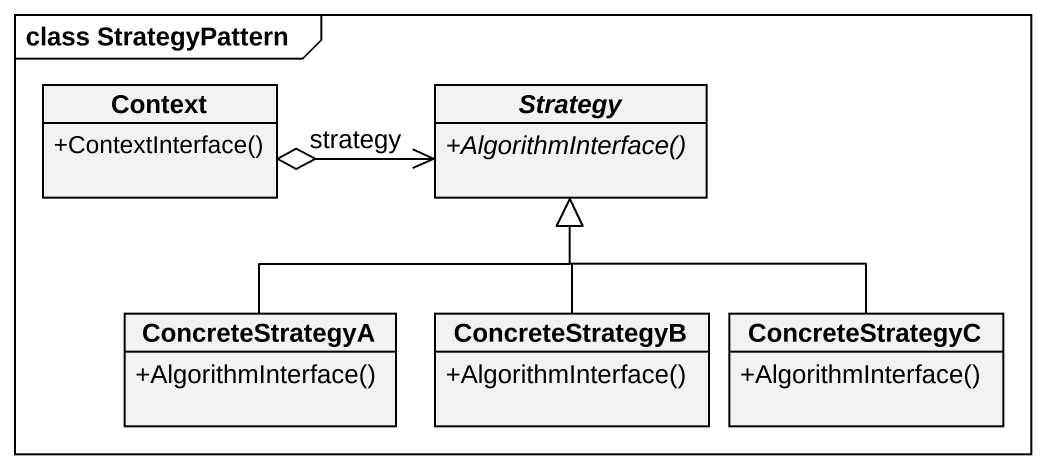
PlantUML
@startuml
mainframe class StrategyPattern
hide circle
hide empty members
skinparam classAttributeIconSize 0
class Context {
  +ContextInterface()
}
abstract class Strategy {
  {abstract} +AlgorithmInterface()
}
class ConcreteStrategyA {
  +AlgorithmInterface()
}
class ConcreteStrategyB {
  +AlgorithmInterface()
}
class ConcreteStrategyC {
  +AlgorithmInterface()
}
Context o-right-> Strategy : strategy
ConcreteStrategyA -up-|> Strategy
ConcreteStrategyB -up-|> Strategy
ConcreteStrategyC -up-|> Strategy
@enduml
